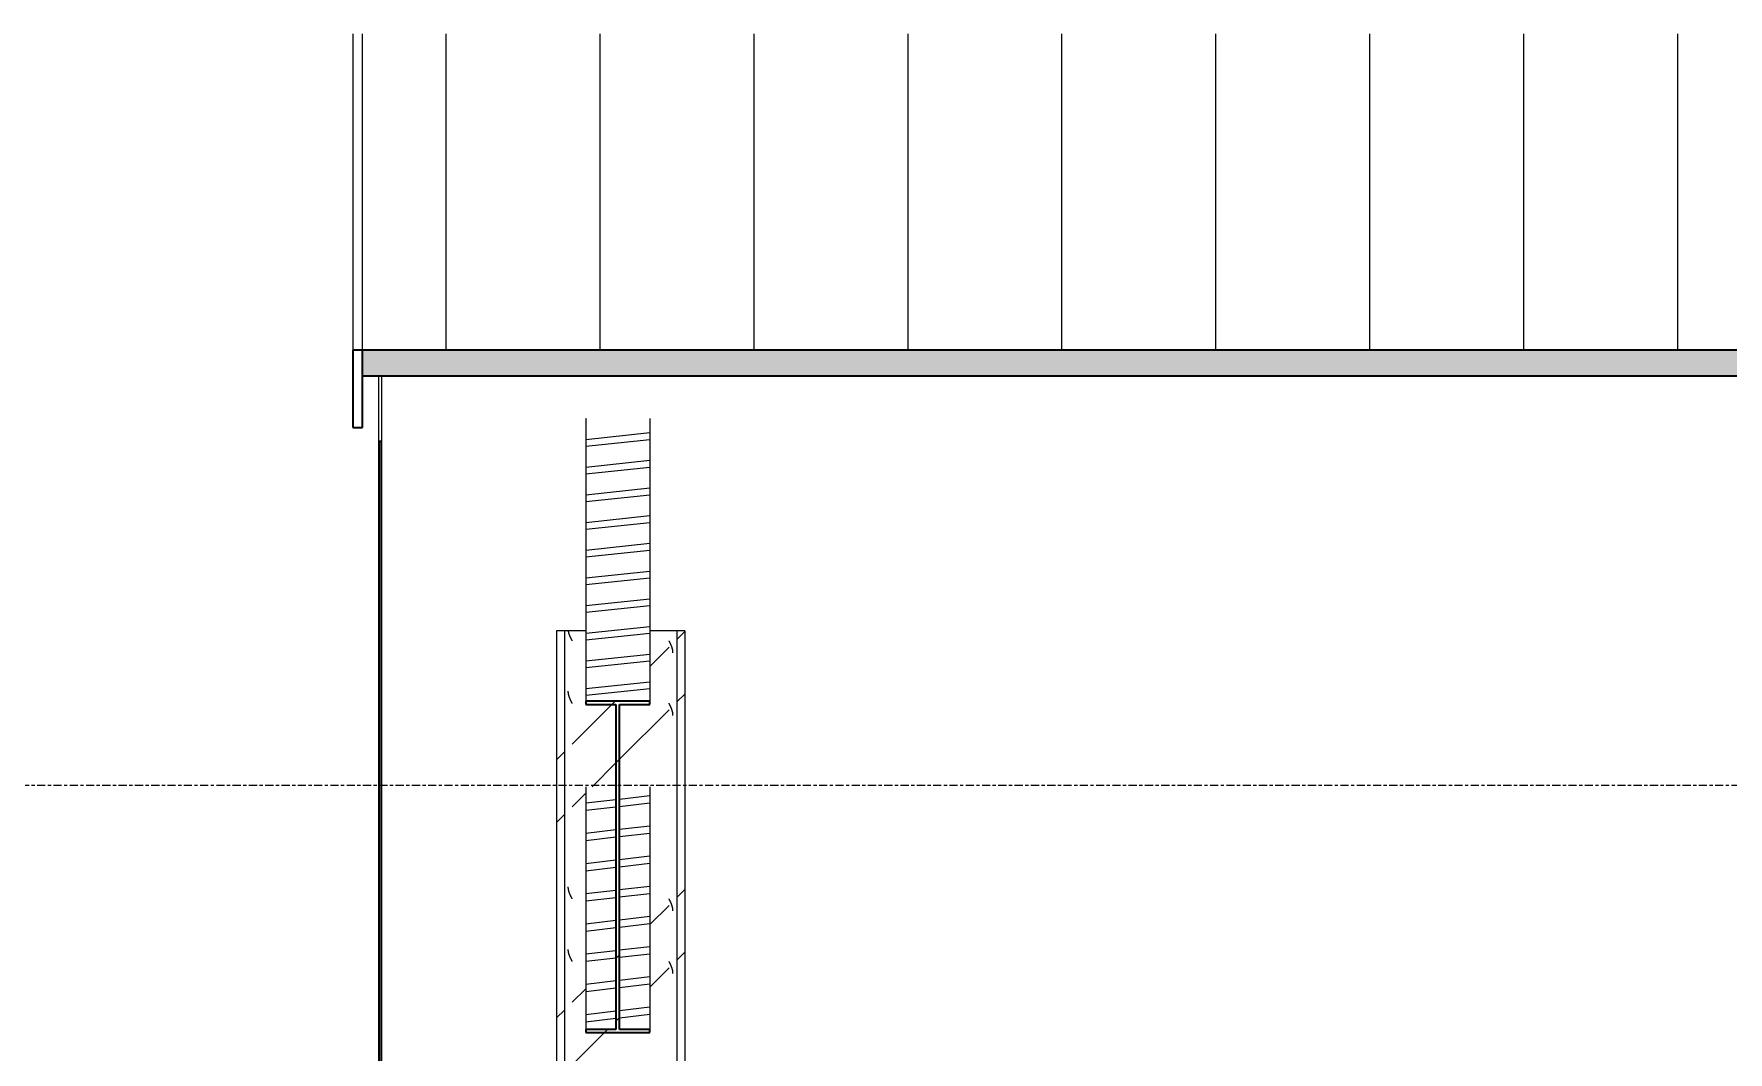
# Model space of a CAD drawing. Header units: centimetres. Extents: x -13467 to 3766, y -437 to 1921.
# Drawn here: x -2412.4 to -2082.2, y 1182.5 to 1380.8 of the extents above; entities that cross this region are included whole.
import ezdxf

# ---------------------------------------------------------------- set-up
doc = ezdxf.new("R2010")
doc.units = ezdxf.units.CM
doc.linetypes.add('Centre', pattern=[3.175, 0.635, -0.475, 1.59, -0.475])
for name, color, linetype, lineweight in [('A-FLOR-LEVL', 7, 'Continuous', 9), ('A-ROOF', 7, 'Continuous', 9), ('A-ROOF-MCUT', 7, 'Continuous', 35), ('A-ROOF-OTLN', 7, 'Continuous', 9), ('A-ROOF-PATT', 7, 'Continuous', 35), ('A-WALL', 7, 'Continuous', 9), ('A-WALL-PATT', 7, 'Continuous', 35), ('S-BEAM', 7, 'Continuous', 9), ('S-COLS', 7, 'Continuous', 9)]:
    doc.layers.add(name, color=color, linetype=linetype, lineweight=lineweight)
pattern_1 = [(45, (-5050.647, 712), (-25.1447, 25.1447), []), (45, (-5050.647, 750.1), (-25.1447, 25.1447), [])]
pattern_2 = [(6.671, (-5050.647, 1180.405), (23.78757, 8.664014), []), (6.671, (-5050.647, 1184.861), (23.78757, 8.664014), [])]

# ---------------------------------------------------------------- blocks, each defined once
blk = doc.blocks.new('FP_92-Sección 1-2')
at = {"layer": 'S-COLS', "color": 9, "true_color": 0xc0c0c0}
for p, q in [((-1737.19, 1262.58), (-1737.2, 1262.61)), ((-1737.17, 1262.54), (-1737.19, 1262.58)), ((-1737.15, 1262.5), (-1737.17, 1262.54)), ((-1737.13, 1262.47), (-1737.15, 1262.5)), ((-1737.11, 1262.43), (-1737.13, 1262.47)), ((-1737.09, 1262.39), (-1737.11, 1262.43)), ((-1737.07, 1262.35), (-1737.09, 1262.39)), ((-1737.05, 1262.32), (-1737.07, 1262.35)), ((-1737.04, 1262.28), (-1737.05, 1262.32)), ((-1737.02, 1262.24), (-1737.04, 1262.28)), ((-1737, 1262.2), (-1737.02, 1262.24)), ((-1736.98, 1262.17), (-1737, 1262.2)), ((-1736.96, 1262.13), (-1736.98, 1262.17)), ((-1736.95, 1262.09), (-1736.96, 1262.13)), ((-1736.93, 1262.06), (-1736.95, 1262.09)), ((-1736.91, 1262.02), (-1736.93, 1262.06)), ((-1736.89, 1261.98), (-1736.91, 1262.02)), ((-1736.88, 1261.94), (-1736.89, 1261.98)), ((-1736.86, 1261.91), (-1736.88, 1261.94)), ((-1736.84, 1261.87), (-1736.86, 1261.91)), ((-1736.83, 1261.83), (-1736.84, 1261.87)), ((-1736.81, 1261.79), (-1736.83, 1261.83)), ((-1736.79, 1261.76), (-1736.81, 1261.79)), ((-1736.78, 1261.72), (-1736.79, 1261.76)), ((-1736.76, 1261.68), (-1736.78, 1261.72)), ((-1736.75, 1261.64), (-1736.76, 1261.68)), ((-1736.73, 1261.61), (-1736.75, 1261.64)), ((-1736.72, 1261.57), (-1736.73, 1261.61)), ((-1736.7, 1261.53), (-1736.72, 1261.57)), ((-1736.69, 1261.5), (-1736.7, 1261.53)), ((-1736.67, 1261.46), (-1736.69, 1261.5)), ((-1736.66, 1261.42), (-1736.67, 1261.46)), ((-1736.65, 1261.38), (-1736.66, 1261.42)), ((-1736.64, 1261.35), (-1736.65, 1261.38)), ((-1736.62, 1261.31), (-1736.64, 1261.35)), ((-1736.61, 1261.27), (-1736.62, 1261.31)), ((-1736.6, 1261.23), (-1736.61, 1261.27)), ((-1736.59, 1261.2), (-1736.6, 1261.23)), ((-1736.58, 1261.16), (-1736.59, 1261.2)), ((-1736.57, 1261.12), (-1736.58, 1261.16)), ((-1736.56, 1261.09), (-1736.57, 1261.12)), ((-1736.55, 1261.05), (-1736.56, 1261.09)), ((-1736.54, 1261.01), (-1736.55, 1261.05)), ((-1736.53, 1260.97), (-1736.54, 1261.01)), ((-1736.52, 1260.94), (-1736.53, 1260.97)), ((-1736.51, 1260.9), (-1736.52, 1260.94)), ((-1736.5, 1260.86), (-1736.51, 1260.9)), ((-1736.49, 1260.82), (-1736.5, 1260.86)), ((-1736.49, 1260.79), (-1736.49, 1260.82)), ((-1736.48, 1260.75), (-1736.49, 1260.79)), ((-1736.47, 1260.71), (-1736.48, 1260.75)), ((-1736.47, 1260.67), (-1736.47, 1260.71)), ((-1736.46, 1260.64), (-1736.47, 1260.67)), ((-1736.46, 1260.6), (-1736.46, 1260.64)), ((-1736.45, 1260.56), (-1736.46, 1260.6)), ((-1736.45, 1260.53), (-1736.45, 1260.56)), ((-1736.45, 1260.49), (-1736.45, 1260.53)), ((-1736.44, 1260.45), (-1736.45, 1260.49)), ((-1736.44, 1260.41), (-1736.44, 1260.45)), ((-1736.44, 1260.38), (-1736.44, 1260.41)), ((-1736.44, 1260.34), (-1736.44, 1260.38)), ((-1736.44, 1260.3), (-1736.44, 1260.34)), ((-1736.44, 1260.26), (-1736.44, 1260.3)), ((-1737.19, 1250.39), (-1737.2, 1250.43)), ((-1737.17, 1250.35), (-1737.19, 1250.39)), ((-1737.15, 1250.31), (-1737.17, 1250.35)), ((-1737.13, 1250.28), (-1737.15, 1250.31)), ((-1737.11, 1250.24), (-1737.13, 1250.28)), ((-1737.09, 1250.2), (-1737.11, 1250.24)), ((-1737.07, 1250.16), (-1737.09, 1250.2)), ((-1737.05, 1250.13), (-1737.07, 1250.16)), ((-1737.04, 1250.09), (-1737.05, 1250.13)), ((-1737.02, 1250.05), (-1737.04, 1250.09)), ((-1737, 1250.02), (-1737.02, 1250.05)), ((-1736.98, 1249.98), (-1737, 1250.02)), ((-1736.96, 1249.94), (-1736.98, 1249.98)), ((-1736.95, 1249.9), (-1736.96, 1249.94)), ((-1736.93, 1249.87), (-1736.95, 1249.9)), ((-1736.91, 1249.83), (-1736.93, 1249.87)), ((-1736.89, 1249.79), (-1736.91, 1249.83)), ((-1736.88, 1249.75), (-1736.89, 1249.79)), ((-1736.86, 1249.72), (-1736.88, 1249.75)), ((-1736.84, 1249.68), (-1736.86, 1249.72)), ((-1736.83, 1249.64), (-1736.84, 1249.68)), ((-1736.81, 1249.6), (-1736.83, 1249.64)), ((-1736.79, 1249.57), (-1736.81, 1249.6)), ((-1736.78, 1249.53), (-1736.79, 1249.57)), ((-1736.76, 1249.49), (-1736.78, 1249.53)), ((-1736.75, 1249.46), (-1736.76, 1249.49)), ((-1736.73, 1249.42), (-1736.75, 1249.46)), ((-1736.72, 1249.38), (-1736.73, 1249.42)), ((-1736.7, 1249.34), (-1736.72, 1249.38)), ((-1736.69, 1249.31), (-1736.7, 1249.34)), ((-1736.67, 1249.27), (-1736.69, 1249.31)), ((-1736.66, 1249.23), (-1736.67, 1249.27)), ((-1736.65, 1249.19), (-1736.66, 1249.23)), ((-1736.64, 1249.16), (-1736.65, 1249.19)), ((-1736.62, 1249.12), (-1736.64, 1249.16)), ((-1736.61, 1249.08), (-1736.62, 1249.12)), ((-1736.6, 1249.05), (-1736.61, 1249.08)), ((-1736.59, 1249.01), (-1736.6, 1249.05)), ((-1736.58, 1248.97), (-1736.59, 1249.01)), ((-1736.57, 1248.93), (-1736.58, 1248.97)), ((-1736.56, 1248.9), (-1736.57, 1248.93)), ((-1736.55, 1248.86), (-1736.56, 1248.9)), ((-1736.54, 1248.82), (-1736.55, 1248.86)), ((-1736.53, 1248.78), (-1736.54, 1248.82)), ((-1736.52, 1248.75), (-1736.53, 1248.78)), ((-1736.51, 1248.71), (-1736.52, 1248.75)), ((-1736.5, 1248.67), (-1736.51, 1248.71)), ((-1736.49, 1248.63), (-1736.5, 1248.67)), ((-1736.49, 1248.6), (-1736.49, 1248.63)), ((-1736.48, 1248.56), (-1736.49, 1248.6)), ((-1736.47, 1248.52), (-1736.48, 1248.56)), ((-1736.47, 1248.49), (-1736.47, 1248.52)), ((-1736.46, 1248.45), (-1736.47, 1248.49)), ((-1736.46, 1248.41), (-1736.46, 1248.45)), ((-1736.45, 1248.37), (-1736.46, 1248.41)), ((-1736.45, 1248.34), (-1736.45, 1248.37)), ((-1736.45, 1248.3), (-1736.45, 1248.34)), ((-1736.44, 1248.26), (-1736.45, 1248.3)), ((-1736.44, 1248.22), (-1736.44, 1248.26)), ((-1736.44, 1248.19), (-1736.44, 1248.22)), ((-1736.44, 1248.15), (-1736.44, 1248.19)), ((-1736.44, 1248.11), (-1736.44, 1248.15)), ((-1736.44, 1248.08), (-1736.44, 1248.11)), ((-1737.19, 1212.29), (-1737.2, 1212.33)), ((-1737.17, 1212.25), (-1737.19, 1212.29)), ((-1737.15, 1212.21), (-1737.17, 1212.25)), ((-1737.13, 1212.18), (-1737.15, 1212.21)), ((-1737.11, 1212.14), (-1737.13, 1212.18)), ((-1737.09, 1212.1), (-1737.11, 1212.14)), ((-1737.07, 1212.06), (-1737.09, 1212.1)), ((-1737.05, 1212.03), (-1737.07, 1212.06)), ((-1737.04, 1211.99), (-1737.05, 1212.03)), ((-1737.02, 1211.95), (-1737.04, 1211.99)), ((-1737, 1211.92), (-1737.02, 1211.95)), ((-1736.98, 1211.88), (-1737, 1211.92)), ((-1736.96, 1211.84), (-1736.98, 1211.88)), ((-1736.95, 1211.8), (-1736.96, 1211.84)), ((-1736.93, 1211.77), (-1736.95, 1211.8)), ((-1736.91, 1211.73), (-1736.93, 1211.77)), ((-1736.89, 1211.69), (-1736.91, 1211.73)), ((-1736.88, 1211.65), (-1736.89, 1211.69)), ((-1736.86, 1211.62), (-1736.88, 1211.65)), ((-1736.84, 1211.58), (-1736.86, 1211.62)), ((-1736.83, 1211.54), (-1736.84, 1211.58)), ((-1736.81, 1211.5), (-1736.83, 1211.54)), ((-1736.79, 1211.47), (-1736.81, 1211.5)), ((-1736.78, 1211.43), (-1736.79, 1211.47)), ((-1736.76, 1211.39), (-1736.78, 1211.43)), ((-1736.75, 1211.36), (-1736.76, 1211.39)), ((-1736.73, 1211.32), (-1736.75, 1211.36)), ((-1736.72, 1211.28), (-1736.73, 1211.32)), ((-1736.7, 1211.24), (-1736.72, 1211.28)), ((-1736.69, 1211.21), (-1736.7, 1211.24)), ((-1736.67, 1211.17), (-1736.69, 1211.21)), ((-1736.66, 1211.13), (-1736.67, 1211.17)), ((-1736.65, 1211.09), (-1736.66, 1211.13)), ((-1736.64, 1211.06), (-1736.65, 1211.09)), ((-1736.62, 1211.02), (-1736.64, 1211.06)), ((-1736.61, 1210.98), (-1736.62, 1211.02)), ((-1736.6, 1210.95), (-1736.61, 1210.98)), ((-1736.59, 1210.91), (-1736.6, 1210.95)), ((-1736.58, 1210.87), (-1736.59, 1210.91)), ((-1736.57, 1210.83), (-1736.58, 1210.87)), ((-1736.56, 1210.8), (-1736.57, 1210.83)), ((-1736.55, 1210.76), (-1736.56, 1210.8)), ((-1736.54, 1210.72), (-1736.55, 1210.76)), ((-1736.53, 1210.68), (-1736.54, 1210.72)), ((-1736.52, 1210.65), (-1736.53, 1210.68)), ((-1736.51, 1210.61), (-1736.52, 1210.65)), ((-1736.5, 1210.57), (-1736.51, 1210.61)), ((-1736.49, 1210.53), (-1736.5, 1210.57)), ((-1736.49, 1210.5), (-1736.49, 1210.53)), ((-1736.48, 1210.46), (-1736.49, 1210.5)), ((-1736.47, 1210.42), (-1736.48, 1210.46)), ((-1736.47, 1210.39), (-1736.47, 1210.42)), ((-1736.46, 1210.35), (-1736.47, 1210.39)), ((-1736.46, 1210.31), (-1736.46, 1210.35)), ((-1736.45, 1210.27), (-1736.46, 1210.31)), ((-1736.45, 1210.24), (-1736.45, 1210.27)), ((-1736.45, 1210.2), (-1736.45, 1210.24)), ((-1736.44, 1210.16), (-1736.45, 1210.2)), ((-1736.44, 1210.12), (-1736.44, 1210.16)), ((-1736.44, 1210.09), (-1736.44, 1210.12)), ((-1736.44, 1210.05), (-1736.44, 1210.09)), ((-1736.44, 1210.01), (-1736.44, 1210.05)), ((-1736.44, 1209.98), (-1736.44, 1210.01)), ((-1737.19, 1200.1), (-1737.2, 1200.14)), ((-1737.17, 1200.06), (-1737.19, 1200.1)), ((-1737.15, 1200.02), (-1737.17, 1200.06)), ((-1737.13, 1199.99), (-1737.15, 1200.02)), ((-1737.11, 1199.95), (-1737.13, 1199.99)), ((-1737.09, 1199.91), (-1737.11, 1199.95)), ((-1737.07, 1199.87), (-1737.09, 1199.91)), ((-1737.05, 1199.84), (-1737.07, 1199.87)), ((-1737.04, 1199.8), (-1737.05, 1199.84)), ((-1737.02, 1199.76), (-1737.04, 1199.8)), ((-1737, 1199.73), (-1737.02, 1199.76)), ((-1736.98, 1199.69), (-1737, 1199.73)), ((-1736.96, 1199.65), (-1736.98, 1199.69)), ((-1736.95, 1199.61), (-1736.96, 1199.65)), ((-1736.93, 1199.58), (-1736.95, 1199.61)), ((-1736.91, 1199.54), (-1736.93, 1199.58)), ((-1736.89, 1199.5), (-1736.91, 1199.54)), ((-1736.88, 1199.46), (-1736.89, 1199.5)), ((-1736.86, 1199.43), (-1736.88, 1199.46)), ((-1736.84, 1199.39), (-1736.86, 1199.43)), ((-1736.83, 1199.35), (-1736.84, 1199.39)), ((-1736.81, 1199.32), (-1736.83, 1199.35)), ((-1736.79, 1199.28), (-1736.81, 1199.32)), ((-1736.78, 1199.24), (-1736.79, 1199.28)), ((-1736.76, 1199.2), (-1736.78, 1199.24)), ((-1736.75, 1199.17), (-1736.76, 1199.2)), ((-1736.73, 1199.13), (-1736.75, 1199.17)), ((-1736.72, 1199.09), (-1736.73, 1199.13)), ((-1736.7, 1199.05), (-1736.72, 1199.09)), ((-1736.69, 1199.02), (-1736.7, 1199.05)), ((-1736.67, 1198.98), (-1736.69, 1199.02)), ((-1736.66, 1198.94), (-1736.67, 1198.98)), ((-1736.65, 1198.9), (-1736.66, 1198.94)), ((-1736.64, 1198.87), (-1736.65, 1198.9)), ((-1736.62, 1198.83), (-1736.64, 1198.87)), ((-1736.61, 1198.79), (-1736.62, 1198.83)), ((-1736.6, 1198.76), (-1736.61, 1198.79)), ((-1736.59, 1198.72), (-1736.6, 1198.76)), ((-1736.58, 1198.68), (-1736.59, 1198.72)), ((-1736.57, 1198.64), (-1736.58, 1198.68)), ((-1736.56, 1198.61), (-1736.57, 1198.64)), ((-1736.55, 1198.57), (-1736.56, 1198.61)), ((-1736.54, 1198.53), (-1736.55, 1198.57)), ((-1736.53, 1198.49), (-1736.54, 1198.53)), ((-1736.52, 1198.46), (-1736.53, 1198.49)), ((-1736.51, 1198.42), (-1736.52, 1198.46)), ((-1736.5, 1198.38), (-1736.51, 1198.42)), ((-1736.49, 1198.35), (-1736.5, 1198.38)), ((-1736.49, 1198.31), (-1736.49, 1198.35)), ((-1736.48, 1198.27), (-1736.49, 1198.31)), ((-1736.47, 1198.23), (-1736.48, 1198.27)), ((-1736.47, 1198.2), (-1736.47, 1198.23)), ((-1736.46, 1198.16), (-1736.47, 1198.2)), ((-1736.46, 1198.12), (-1736.46, 1198.16)), ((-1736.45, 1198.08), (-1736.46, 1198.12)), ((-1736.45, 1198.05), (-1736.45, 1198.08)), ((-1736.45, 1198.01), (-1736.45, 1198.05)), ((-1736.44, 1197.97), (-1736.45, 1198.01)), ((-1736.44, 1197.93), (-1736.44, 1197.97)), ((-1736.44, 1197.9), (-1736.44, 1197.93)), ((-1736.44, 1197.86), (-1736.44, 1197.9)), ((-1736.44, 1197.82), (-1736.44, 1197.86)), ((-1736.44, 1197.79), (-1736.44, 1197.82))]:
    blk.add_line(p, q, dxfattribs=at)
blk = doc.blocks.new('FP_93-Sección 1-2')
at = {"layer": 'S-COLS', "color": 9, "true_color": 0xc0c0c0}
for p, q in [((-1756.81, 1264.49), (-1756.82, 1264.53)), ((-1756.8, 1264.46), (-1756.81, 1264.49)), ((-1756.8, 1264.42), (-1756.8, 1264.46)), ((-1756.79, 1264.38), (-1756.8, 1264.42)), ((-1756.78, 1264.35), (-1756.79, 1264.38)), ((-1756.77, 1264.31), (-1756.78, 1264.35)), ((-1756.77, 1264.27), (-1756.77, 1264.31)), ((-1756.76, 1264.24), (-1756.77, 1264.27)), ((-1756.75, 1264.2), (-1756.76, 1264.24)), ((-1756.74, 1264.16), (-1756.75, 1264.2)), ((-1756.73, 1264.13), (-1756.74, 1264.16)), ((-1756.72, 1264.09), (-1756.73, 1264.13)), ((-1756.71, 1264.05), (-1756.72, 1264.09)), ((-1756.7, 1264.01), (-1756.71, 1264.05)), ((-1756.69, 1263.98), (-1756.7, 1264.01)), ((-1756.67, 1263.94), (-1756.69, 1263.98)), ((-1756.66, 1263.9), (-1756.67, 1263.94)), ((-1756.65, 1263.87), (-1756.66, 1263.9)), ((-1756.64, 1263.83), (-1756.65, 1263.87)), ((-1756.62, 1263.79), (-1756.64, 1263.83)), ((-1756.61, 1263.76), (-1756.62, 1263.79)), ((-1756.6, 1263.72), (-1756.61, 1263.76)), ((-1756.58, 1263.68), (-1756.6, 1263.72)), ((-1756.57, 1263.65), (-1756.58, 1263.68)), ((-1756.55, 1263.61), (-1756.57, 1263.65)), ((-1756.54, 1263.57), (-1756.55, 1263.61)), ((-1756.52, 1263.54), (-1756.54, 1263.57)), ((-1756.51, 1263.5), (-1756.52, 1263.54)), ((-1756.49, 1263.46), (-1756.51, 1263.5)), ((-1756.48, 1263.42), (-1756.49, 1263.46)), ((-1756.46, 1263.39), (-1756.48, 1263.42)), ((-1756.44, 1263.35), (-1756.46, 1263.39)), ((-1756.43, 1263.31), (-1756.44, 1263.35)), ((-1756.41, 1263.28), (-1756.43, 1263.31)), ((-1756.39, 1263.24), (-1756.41, 1263.28)), ((-1756.38, 1263.2), (-1756.39, 1263.24)), ((-1756.36, 1263.17), (-1756.38, 1263.2)), ((-1756.34, 1263.13), (-1756.36, 1263.17)), ((-1756.32, 1263.09), (-1756.34, 1263.13)), ((-1756.31, 1263.06), (-1756.32, 1263.09)), ((-1756.29, 1263.02), (-1756.31, 1263.06)), ((-1756.27, 1262.98), (-1756.29, 1263.02)), ((-1756.25, 1262.95), (-1756.27, 1262.98)), ((-1756.23, 1262.91), (-1756.25, 1262.95)), ((-1756.21, 1262.87), (-1756.23, 1262.91)), ((-1756.2, 1262.84), (-1756.21, 1262.87)), ((-1756.18, 1262.8), (-1756.2, 1262.84)), ((-1756.16, 1262.76), (-1756.18, 1262.8)), ((-1756.14, 1262.72), (-1756.16, 1262.76)), ((-1756.12, 1262.69), (-1756.14, 1262.72)), ((-1756.1, 1262.65), (-1756.12, 1262.69)), ((-1756.08, 1262.61), (-1756.1, 1262.65)), ((-1756.85, 1252.74), (-1756.85, 1252.77)), ((-1756.85, 1252.7), (-1756.85, 1252.74)), ((-1756.85, 1252.66), (-1756.85, 1252.7)), ((-1756.85, 1252.63), (-1756.85, 1252.66)), ((-1756.85, 1252.59), (-1756.85, 1252.63)), ((-1756.84, 1252.55), (-1756.85, 1252.59)), ((-1756.84, 1252.51), (-1756.84, 1252.55)), ((-1756.83, 1252.48), (-1756.84, 1252.51)), ((-1756.83, 1252.44), (-1756.83, 1252.48)), ((-1756.83, 1252.4), (-1756.83, 1252.44)), ((-1756.82, 1252.36), (-1756.83, 1252.4)), ((-1756.81, 1252.33), (-1756.82, 1252.36)), ((-1756.81, 1252.29), (-1756.81, 1252.33)), ((-1756.8, 1252.25), (-1756.81, 1252.29)), ((-1756.79, 1252.22), (-1756.8, 1252.25)), ((-1756.79, 1252.18), (-1756.79, 1252.22)), ((-1756.78, 1252.14), (-1756.79, 1252.18)), ((-1756.77, 1252.1), (-1756.78, 1252.14)), ((-1756.76, 1252.07), (-1756.77, 1252.1)), ((-1756.75, 1252.03), (-1756.76, 1252.07)), ((-1756.74, 1251.99), (-1756.75, 1252.03)), ((-1756.73, 1251.95), (-1756.74, 1251.99)), ((-1756.72, 1251.92), (-1756.73, 1251.95)), ((-1756.71, 1251.88), (-1756.72, 1251.92)), ((-1756.7, 1251.84), (-1756.71, 1251.88)), ((-1756.69, 1251.8), (-1756.7, 1251.84)), ((-1756.68, 1251.77), (-1756.69, 1251.8)), ((-1756.67, 1251.73), (-1756.68, 1251.77)), ((-1756.65, 1251.69), (-1756.67, 1251.73)), ((-1756.64, 1251.66), (-1756.65, 1251.69)), ((-1756.63, 1251.62), (-1756.64, 1251.66)), ((-1756.61, 1251.58), (-1756.63, 1251.62)), ((-1756.6, 1251.54), (-1756.61, 1251.58)), ((-1756.59, 1251.51), (-1756.6, 1251.54)), ((-1756.57, 1251.47), (-1756.59, 1251.51)), ((-1756.56, 1251.43), (-1756.57, 1251.47)), ((-1756.54, 1251.39), (-1756.56, 1251.43)), ((-1756.53, 1251.36), (-1756.54, 1251.39)), ((-1756.51, 1251.32), (-1756.53, 1251.36)), ((-1756.5, 1251.28), (-1756.51, 1251.32)), ((-1756.48, 1251.25), (-1756.5, 1251.28)), ((-1756.46, 1251.21), (-1756.48, 1251.25)), ((-1756.45, 1251.17), (-1756.46, 1251.21)), ((-1756.43, 1251.13), (-1756.45, 1251.17)), ((-1756.41, 1251.1), (-1756.43, 1251.13)), ((-1756.4, 1251.06), (-1756.41, 1251.1)), ((-1756.38, 1251.02), (-1756.4, 1251.06)), ((-1756.36, 1250.98), (-1756.38, 1251.02)), ((-1756.34, 1250.95), (-1756.36, 1250.98)), ((-1756.33, 1250.91), (-1756.34, 1250.95)), ((-1756.31, 1250.87), (-1756.33, 1250.91)), ((-1756.29, 1250.83), (-1756.31, 1250.87)), ((-1756.27, 1250.8), (-1756.29, 1250.83)), ((-1756.25, 1250.76), (-1756.27, 1250.8)), ((-1756.23, 1250.72), (-1756.25, 1250.76)), ((-1756.22, 1250.69), (-1756.23, 1250.72)), ((-1756.2, 1250.65), (-1756.22, 1250.69)), ((-1756.18, 1250.61), (-1756.2, 1250.65)), ((-1756.16, 1250.57), (-1756.18, 1250.61)), ((-1756.14, 1250.54), (-1756.16, 1250.57)), ((-1756.12, 1250.5), (-1756.14, 1250.54)), ((-1756.1, 1250.46), (-1756.12, 1250.5)), ((-1756.08, 1250.42), (-1756.1, 1250.46)), ((-1756.85, 1214.64), (-1756.85, 1214.67)), ((-1756.85, 1214.6), (-1756.85, 1214.64)), ((-1756.85, 1214.56), (-1756.85, 1214.6)), ((-1756.85, 1214.53), (-1756.85, 1214.56)), ((-1756.85, 1214.49), (-1756.85, 1214.53)), ((-1756.84, 1214.45), (-1756.85, 1214.49)), ((-1756.84, 1214.41), (-1756.84, 1214.45)), ((-1756.83, 1214.38), (-1756.84, 1214.41)), ((-1756.83, 1214.34), (-1756.83, 1214.38)), ((-1756.83, 1214.3), (-1756.83, 1214.34)), ((-1756.82, 1214.26), (-1756.83, 1214.3)), ((-1756.81, 1214.23), (-1756.82, 1214.26)), ((-1756.81, 1214.19), (-1756.81, 1214.23)), ((-1756.8, 1214.15), (-1756.81, 1214.19)), ((-1756.79, 1214.12), (-1756.8, 1214.15)), ((-1756.79, 1214.08), (-1756.79, 1214.12)), ((-1756.78, 1214.04), (-1756.79, 1214.08)), ((-1756.77, 1214), (-1756.78, 1214.04)), ((-1756.76, 1213.97), (-1756.77, 1214)), ((-1756.75, 1213.93), (-1756.76, 1213.97)), ((-1756.74, 1213.89), (-1756.75, 1213.93)), ((-1756.73, 1213.85), (-1756.74, 1213.89)), ((-1756.72, 1213.82), (-1756.73, 1213.85)), ((-1756.71, 1213.78), (-1756.72, 1213.82)), ((-1756.7, 1213.74), (-1756.71, 1213.78)), ((-1756.69, 1213.7), (-1756.7, 1213.74)), ((-1756.68, 1213.67), (-1756.69, 1213.7)), ((-1756.67, 1213.63), (-1756.68, 1213.67)), ((-1756.65, 1213.59), (-1756.67, 1213.63)), ((-1756.64, 1213.56), (-1756.65, 1213.59)), ((-1756.63, 1213.52), (-1756.64, 1213.56)), ((-1756.61, 1213.48), (-1756.63, 1213.52)), ((-1756.6, 1213.44), (-1756.61, 1213.48)), ((-1756.59, 1213.41), (-1756.6, 1213.44)), ((-1756.57, 1213.37), (-1756.59, 1213.41)), ((-1756.56, 1213.33), (-1756.57, 1213.37)), ((-1756.54, 1213.29), (-1756.56, 1213.33)), ((-1756.53, 1213.26), (-1756.54, 1213.29)), ((-1756.51, 1213.22), (-1756.53, 1213.26)), ((-1756.5, 1213.18), (-1756.51, 1213.22)), ((-1756.48, 1213.15), (-1756.5, 1213.18)), ((-1756.46, 1213.11), (-1756.48, 1213.15)), ((-1756.45, 1213.07), (-1756.46, 1213.11)), ((-1756.43, 1213.03), (-1756.45, 1213.07)), ((-1756.41, 1213), (-1756.43, 1213.03)), ((-1756.4, 1212.96), (-1756.41, 1213)), ((-1756.38, 1212.92), (-1756.4, 1212.96)), ((-1756.36, 1212.88), (-1756.38, 1212.92)), ((-1756.34, 1212.85), (-1756.36, 1212.88)), ((-1756.33, 1212.81), (-1756.34, 1212.85)), ((-1756.31, 1212.77), (-1756.33, 1212.81)), ((-1756.29, 1212.73), (-1756.31, 1212.77)), ((-1756.27, 1212.7), (-1756.29, 1212.73)), ((-1756.25, 1212.66), (-1756.27, 1212.7)), ((-1756.23, 1212.62), (-1756.25, 1212.66)), ((-1756.22, 1212.59), (-1756.23, 1212.62)), ((-1756.2, 1212.55), (-1756.22, 1212.59)), ((-1756.18, 1212.51), (-1756.2, 1212.55)), ((-1756.16, 1212.47), (-1756.18, 1212.51)), ((-1756.14, 1212.44), (-1756.16, 1212.47)), ((-1756.12, 1212.4), (-1756.14, 1212.44)), ((-1756.1, 1212.36), (-1756.12, 1212.4)), ((-1756.08, 1212.32), (-1756.1, 1212.36)), ((-1756.85, 1202.45), (-1756.85, 1202.49)), ((-1756.85, 1202.41), (-1756.85, 1202.45)), ((-1756.85, 1202.37), (-1756.85, 1202.41)), ((-1756.85, 1202.34), (-1756.85, 1202.37)), ((-1756.85, 1202.3), (-1756.85, 1202.34)), ((-1756.84, 1202.26), (-1756.85, 1202.3)), ((-1756.84, 1202.22), (-1756.84, 1202.26)), ((-1756.83, 1202.19), (-1756.84, 1202.22)), ((-1756.83, 1202.15), (-1756.83, 1202.19)), ((-1756.83, 1202.11), (-1756.83, 1202.15)), ((-1756.82, 1202.07), (-1756.83, 1202.11)), ((-1756.81, 1202.04), (-1756.82, 1202.07)), ((-1756.81, 1202), (-1756.81, 1202.04)), ((-1756.8, 1201.96), (-1756.81, 1202)), ((-1756.79, 1201.93), (-1756.8, 1201.96)), ((-1756.79, 1201.89), (-1756.79, 1201.93)), ((-1756.78, 1201.85), (-1756.79, 1201.89)), ((-1756.77, 1201.81), (-1756.78, 1201.85)), ((-1756.76, 1201.78), (-1756.77, 1201.81)), ((-1756.75, 1201.74), (-1756.76, 1201.78)), ((-1756.74, 1201.7), (-1756.75, 1201.74)), ((-1756.73, 1201.66), (-1756.74, 1201.7)), ((-1756.72, 1201.63), (-1756.73, 1201.66)), ((-1756.71, 1201.59), (-1756.72, 1201.63)), ((-1756.7, 1201.55), (-1756.71, 1201.59)), ((-1756.69, 1201.52), (-1756.7, 1201.55)), ((-1756.68, 1201.48), (-1756.69, 1201.52)), ((-1756.67, 1201.44), (-1756.68, 1201.48)), ((-1756.65, 1201.4), (-1756.67, 1201.44)), ((-1756.64, 1201.37), (-1756.65, 1201.4)), ((-1756.63, 1201.33), (-1756.64, 1201.37)), ((-1756.61, 1201.29), (-1756.63, 1201.33)), ((-1756.6, 1201.25), (-1756.61, 1201.29)), ((-1756.59, 1201.22), (-1756.6, 1201.25)), ((-1756.57, 1201.18), (-1756.59, 1201.22)), ((-1756.56, 1201.14), (-1756.57, 1201.18)), ((-1756.54, 1201.1), (-1756.56, 1201.14)), ((-1756.53, 1201.07), (-1756.54, 1201.1)), ((-1756.51, 1201.03), (-1756.53, 1201.07)), ((-1756.5, 1200.99), (-1756.51, 1201.03)), ((-1756.48, 1200.96), (-1756.5, 1200.99)), ((-1756.46, 1200.92), (-1756.48, 1200.96)), ((-1756.45, 1200.88), (-1756.46, 1200.92)), ((-1756.43, 1200.84), (-1756.45, 1200.88)), ((-1756.41, 1200.81), (-1756.43, 1200.84)), ((-1756.4, 1200.77), (-1756.41, 1200.81)), ((-1756.38, 1200.73), (-1756.4, 1200.77)), ((-1756.36, 1200.69), (-1756.38, 1200.73)), ((-1756.34, 1200.66), (-1756.36, 1200.69)), ((-1756.33, 1200.62), (-1756.34, 1200.66)), ((-1756.31, 1200.58), (-1756.33, 1200.62)), ((-1756.29, 1200.55), (-1756.31, 1200.58)), ((-1756.27, 1200.51), (-1756.29, 1200.55)), ((-1756.25, 1200.47), (-1756.27, 1200.51)), ((-1756.23, 1200.43), (-1756.25, 1200.47)), ((-1756.22, 1200.4), (-1756.23, 1200.43)), ((-1756.2, 1200.36), (-1756.22, 1200.4)), ((-1756.18, 1200.32), (-1756.2, 1200.36)), ((-1756.16, 1200.28), (-1756.18, 1200.32)), ((-1756.14, 1200.25), (-1756.16, 1200.28)), ((-1756.12, 1200.21), (-1756.14, 1200.25)), ((-1756.1, 1200.17), (-1756.12, 1200.21)), ((-1756.08, 1200.14), (-1756.1, 1200.17))]:
    blk.add_line(p, q, dxfattribs=at)
blk = doc.blocks.new('UC-Perfil universal-Pilar - 150 x 250-1718200-Sección 1-2')
at = {"layer": 'S-COLS', "true_color": 0xc0c0c0}
h = blk.add_hatch(dxfattribs=at)
h.set_pattern_fill('FP_6', color=9, style=0, pattern_type=2)
h.set_pattern_definition(pattern_1)
h.paths.add_polyline_path([(-1757.6, 1049.53), (-1757.6, 1264.53), (-1759.14, 1264.53), (-1759.14, 1049.53)])
h = blk.add_hatch(dxfattribs=at)
h.set_pattern_fill('FP_6', color=9, style=0, pattern_type=2)
h.set_pattern_definition(pattern_1)
h.paths.add_polyline_path([(-1737.2, 1049.53), (-1737.2, 1264.53), (-1740.95, 1264.53), (-1740.95, 1250.23), (-1746.84, 1250.16), (-1746.84, 1234.19), (-1740.95, 1234.19), (-1740.95, 1186.32), (-1753.45, 1186.32), (-1753.45, 1234.19), (-1747.55, 1234.19), (-1747.55, 1250.23), (-1753.45, 1250.23), (-1753.45, 1264.53), (-1756.08, 1264.53), (-1756.08, 1049.53), (-1743.95, 1049.53)])
h = blk.add_hatch(dxfattribs=at)
h.set_pattern_fill('FP_6', color=9, style=0, pattern_type=2)
h.set_pattern_definition(pattern_1)
h.paths.add_polyline_path([(-1735.68, 1049.53), (-1734.14, 1049.53), (-1734.14, 1264.53), (-1735.68, 1264.53), (-1735.68, 1158.66)])
at = {"layer": 'S-COLS'}
for p, q in [((-1759.14, 1264.53), (-1759.14, 1049.53)), ((-1757.6, 1264.53), (-1759.14, 1264.53)), ((-1757.6, 1264.53), (-1757.6, 1049.53)), ((-1756.08, 1264.53), (-1757.6, 1264.53)), ((-1753.45, 1264.53), (-1756.08, 1264.53)), ((-1737.2, 1264.53), (-1740.95, 1264.53)), ((-1735.68, 1264.53), (-1737.2, 1264.53)), ((-1735.68, 1264.53), (-1735.68, 1049.53)), ((-1734.14, 1264.53), (-1735.68, 1264.53)), ((-1734.14, 1264.53), (-1734.14, 1049.53))]:
    blk.add_line(p, q, dxfattribs=at)
for name in ['FP_93-Sección 1-2', 'FP_92-Sección 1-2']:
    blk.add_blockref(name, (0, 0), dxfattribs=at)
blk = doc.blocks.new('PQ_RVR_EST-01_ZZ_ZZ_MO_T_A_rvt-2-Sección 1-2')
at = {"layer": 'S-BEAM', "true_color": 0xc0c0c0}
h = blk.add_hatch(dxfattribs=at)
h.set_pattern_fill('FP_33', color=9, style=0, pattern_type=2)
h.set_pattern_definition([(6.119, (-5050.647, 1244.627), (24.001853, 7.963821), []), (6.119, (-5050.647, 1248.711), (24.001853, 7.963821), [])])
h.paths.add_polyline_path([(-1743.95, 1250.82), (-1740.95, 1250.82), (-1740.95, 1305.91), (-1753.45, 1305.91), (-1753.45, 1250.82)])
h = blk.add_hatch(dxfattribs=at)
h.set_pattern_fill('FP_6', color=9, style=0, pattern_type=2)
h.set_pattern_definition(pattern_1)
h.paths.add_polyline_path([(-1753.45, 1186.32), (-1740.95, 1186.32), (-1740.95, 1186.9), (-1746.84, 1186.9), (-1746.84, 1250.23), (-1740.95, 1250.23), (-1740.95, 1250.82), (-1753.45, 1250.82), (-1753.45, 1250.23), (-1747.55, 1250.23), (-1747.55, 1186.9), (-1753.45, 1186.9)])
h = blk.add_hatch(dxfattribs=at)
h.set_pattern_fill('FP_32', color=9, style=0, pattern_type=2)
h.set_pattern_definition(pattern_2)
h.paths.add_polyline_path([(-1753.45, 1186.9), (-1747.55, 1186.9), (-1747.55, 1234.19), (-1753.45, 1234.19)])
h = blk.add_hatch(dxfattribs=at)
h.set_pattern_fill('FP_32', color=9, style=0, pattern_type=2)
h.set_pattern_definition(pattern_2)
h.paths.add_polyline_path([(-1740.95, 1186.9), (-1740.95, 1234.19), (-1746.84, 1234.19), (-1746.84, 1186.9), (-1743.95, 1186.9)])
at = {"layer": 'S-BEAM'}
for p, q in [((-1753.45, 1305.91), (-1753.45, 1250.82)), ((-1740.95, 1305.91), (-1740.95, 1250.82)), ((-1753.45, 1234.19), (-1753.45, 1186.9)), ((-1740.95, 1234.19), (-1740.95, 1186.9))]:
    blk.add_line(p, q, dxfattribs=at)
at = {"layer": 'S-BEAM', "lineweight": 35}
for p, q in [((-1740.95, 1250.82), (-1753.45, 1250.82)), ((-1753.45, 1250.82), (-1753.45, 1250.23)), ((-1753.45, 1250.23), (-1747.55, 1250.23)), ((-1747.55, 1250.23), (-1747.55, 1186.9)), ((-1746.84, 1186.9), (-1746.84, 1250.23)), ((-1746.84, 1250.23), (-1740.95, 1250.23)), ((-1740.95, 1250.23), (-1740.95, 1250.82)), ((-1747.55, 1186.9), (-1753.45, 1186.9)), ((-1753.45, 1186.9), (-1753.45, 1186.32)), ((-1753.45, 1186.32), (-1740.95, 1186.32)), ((-1740.95, 1186.9), (-1746.84, 1186.9)), ((-1740.95, 1186.32), (-1740.95, 1186.9))]:
    blk.add_line(p, q, dxfattribs=at)
at = {"layer": 'S-COLS', "lineweight": 25}
blk.add_blockref('UC-Perfil universal-Pilar - 150 x 250-1718200-Sección 1-2', (0, 0), dxfattribs=at)

msp = doc.modelspace()

# ---------------------------------------------------------------- hatches: boundary and pattern name
at = {"layer": 'A-ROOF-PATT', "lineweight": 9, "true_color": 0xc0c0c0}
h = msp.add_hatch(dxfattribs=at)
h.set_pattern_fill('FP_21', color=9, style=0, pattern_type=2)
h.set_pattern_definition([(90, (-5602, 1310.546), (-30, 2e-15), [])])
h.paths.add_polyline_path([(-641.572, 1319.245), (1563.931, 1319.245), (1563.931, 1380.837), (-2348.295, 1380.837), (-2348.295, 1319.245), (-848.288, 1319.245)])
at = {"layer": 'A-ROOF-PATT', "lineweight": 9, "true_color": 0x9a9a9a}
msp.add_hatch(color=253, dxfattribs=at).paths.add_polyline_path([(1425.59, 1314.208), (1563.931, 1314.208), (1563.931, 1319.245), (-2348.295, 1319.245), (-2348.295, 1314.208), (1218.874, 1314.208)])
at = {"layer": 'A-WALL-PATT', "lineweight": 9, "true_color": 0x9a9a9a}
msp.add_hatch(color=253, dxfattribs=at).paths.add_polyline_path([(-2344.626, 1033.442), (-2344.626, 1301.437), (-2345.126, 1301.437), (-2345.126, 1033.442)])

# ---------------------------------------------------------------- linework, layer by layer
at = {"layer": 'A-FLOR-LEVL', "color": 253, "linetype": 'Centre', "true_color": 0xaaaaaa}
msp.add_line((-5238.571, 1234.505), (1888.136, 1234.505), dxfattribs=at)
at = {"layer": 'A-ROOF'}
msp.add_line((-2348.295, 1319.245), (-2348.295, 1380.836), dxfattribs=at)
at = {"layer": 'A-ROOF', "lineweight": 35}
for p, q in [((1563.931, 1319.245), (-2348.295, 1319.245)), ((-2348.295, 1314.208), (1563.931, 1314.208))]:
    msp.add_line(p, q, dxfattribs=at)
at = {"layer": 'A-ROOF-MCUT'}
for p, q in [((-2348.295, 1319.245), (-2350.195, 1319.245)), ((-2350.195, 1319.245), (-2350.195, 1304.136)), ((-2348.295, 1304.136), (-2348.295, 1319.245)), ((-2350.195, 1304.136), (-2348.295, 1304.136))]:
    msp.add_line(p, q, dxfattribs=at)
at = {"layer": 'A-ROOF-OTLN'}
msp.add_line((-2350.195, 1380.836), (-2350.195, 1319.245), dxfattribs=at)
at = {"layer": 'A-WALL'}
for p, q in [((-2345.126, 1301.437), (-2345.126, 1314.208)), ((-2344.626, 1314.208), (-2344.626, 1301.437))]:
    msp.add_line(p, q, dxfattribs=at)
at = {"layer": 'A-WALL', "lineweight": 35}
for p, q in [((-2345.126, 1301.437), (-2345.126, 1033.442)), ((-2344.626, 1301.437), (-2345.126, 1301.437)), ((-2344.626, 1033.442), (-2344.626, 1301.437))]:
    msp.add_line(p, q, dxfattribs=at)

# ---------------------------------------------------------------- block references
at = {"lineweight": 5}
msp.add_blockref('PQ_RVR_EST-01_ZZ_ZZ_MO_T_A_rvt-2-Sección 1-2', (-551.352, 0), dxfattribs=at)

doc.saveas('drawing.dxf')
